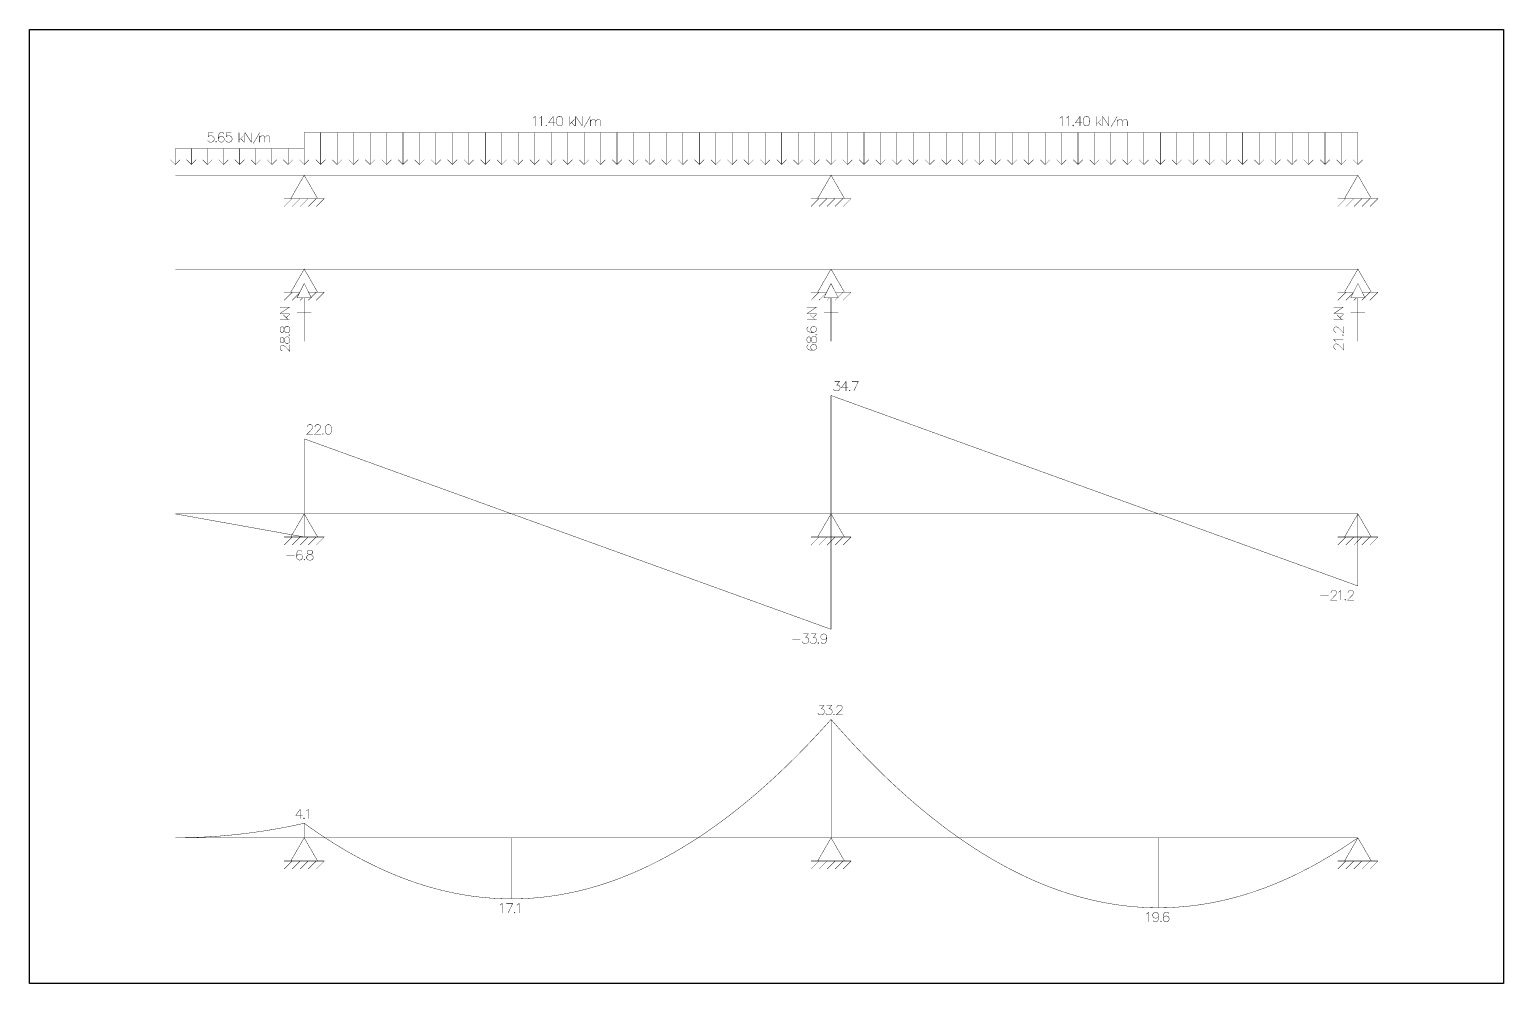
# Model space of a CAD drawing. Header units: millimetres. Extents: x 2055 to 57590, y -2429 to 7389.
# Drawn here: x 2055 to 17235, y -2429 to 7389 of the extents above; entities that cross this region are included whole.
import ezdxf

# ---------------------------------------------------------------- set-up
doc = ezdxf.new("R2010")
doc.units = ezdxf.units.MM
doc.layers.add('non plottare', color=7, linetype='Continuous', plot=False)

# ---------------------------------------------------------------- blocks, each defined once
blk = doc.blocks.new('trave caso 1')
at = {"linetype": 'Continuous', "const_width": 4}
for points in [[(4902.587994, 4467.297337), (4912.043823, 4472.025375), (4926.227566, 4486.209488), (4926.227566, 4386.920694)], [(4968.778797, 4467.297337), (4978.234625, 4472.025375), (4992.418369, 4486.209488), (4992.418369, 4386.920694)], [(5110.61623, 4486.209488), (5063.337086, 4420.016959), (5134.255803, 4420.016959)], [(5110.61623, 4486.209488), (5110.61623, 4386.920694)], [(5172.079118, 4486.209488), (5157.895375, 4481.48145), (5148.439546, 4467.297337), (5143.711632, 4443.657148), (5143.711632, 4429.473034), (5148.439546, 4405.832845), (5157.895375, 4391.648732), (5172.079118, 4386.920694), (5181.534947, 4386.920694), (5195.718691, 4391.648732), (5205.17452, 4405.832845), (5209.902434, 4429.473034), (5209.902434, 4443.657148), (5205.17452, 4467.297337), (5195.718691, 4481.48145), (5181.534947, 4486.209488), (5172.079118, 4486.209488)], [(5280.821151, 4486.209488), (5280.821151, 4386.920694)], [(5328.100296, 4453.113223), (5280.821151, 4405.832845)], [(5299.732809, 4424.744996), (5332.82821, 4386.920694)], [(5342.284039, 4486.209488), (5342.284039, 4386.920694)], [(5342.284039, 4486.209488), (5408.474841, 4386.920694)], [(5408.474841, 4486.209488), (5408.474841, 4386.920694)], [(5427.386499, 4372.73658), (5493.577302, 4486.209488)], [(5493.577302, 4453.113223), (5493.577302, 4386.920694)], [(5493.577302, 4434.201072), (5507.761045, 4448.385186), (5517.216874, 4453.113223), (5531.400617, 4453.113223), (5540.856446, 4448.385186), (5545.584361, 4434.201072), (5545.584361, 4386.920694)], [(5545.584361, 4434.201072), (5559.768104, 4448.385186), (5569.223933, 4453.113223), (5583.407677, 4453.113223), (5592.863506, 4448.385186), (5597.59142, 4434.201072), (5597.59142, 4386.920694)], [(10328.224142, 4467.297337), (10337.679971, 4472.025375), (10351.863714, 4486.209488), (10351.863714, 4386.920694)], [(10394.414945, 4467.297337), (10403.870774, 4472.025375), (10418.054517, 4486.209488), (10418.054517, 4386.920694)], [(10536.252378, 4486.209488), (10488.973234, 4420.016959), (10559.891951, 4420.016959)], [(10536.252378, 4486.209488), (10536.252378, 4386.920694)], [(10597.715266, 4486.209488), (10583.531523, 4481.48145), (10574.075694, 4467.297337), (10569.34778, 4443.657148), (10569.34778, 4429.473034), (10574.075694, 4405.832845), (10583.531523, 4391.648732), (10597.715266, 4386.920694), (10607.171095, 4386.920694), (10621.354839, 4391.648732), (10630.810668, 4405.832845), (10635.538582, 4429.473034), (10635.538582, 4443.657148), (10630.810668, 4467.297337), (10621.354839, 4481.48145), (10607.171095, 4486.209488), (10597.715266, 4486.209488)], [(10706.457299, 4486.209488), (10706.457299, 4386.920694)], [(10753.736444, 4453.113223), (10706.457299, 4405.832845)], [(10725.368957, 4424.744996), (10758.464358, 4386.920694)], [(10767.920187, 4486.209488), (10767.920187, 4386.920694)], [(10767.920187, 4486.209488), (10834.11099, 4386.920694)], [(10834.11099, 4486.209488), (10834.11099, 4386.920694)], [(10853.022647, 4372.73658), (10919.21345, 4486.209488)], [(10919.21345, 4453.113223), (10919.21345, 4386.920694)], [(10919.21345, 4434.201072), (10933.397193, 4448.385186), (10942.853022, 4453.113223), (10957.036766, 4453.113223), (10966.492594, 4448.385186), (10971.220509, 4434.201072), (10971.220509, 4386.920694)], [(10971.220509, 4434.201072), (10985.404252, 4448.385186), (10994.860081, 4453.113223), (11009.043825, 4453.113223), (11018.499654, 4448.385186), (11023.227568, 4434.201072), (11023.227568, 4386.920694)], [(1610.50877, 4319.276574), (1563.229626, 4319.276574), (1558.501711, 4276.724234), (1563.229626, 4281.452271), (1577.413369, 4286.180309), (1591.597113, 4286.180309), (1605.780856, 4281.452271), (1615.236685, 4271.996196), (1619.964599, 4257.812082), (1619.964599, 4248.356007), (1615.236685, 4234.171893), (1605.780856, 4224.715818), (1591.597113, 4219.98778), (1577.413369, 4219.98778), (1563.229626, 4224.715818), (1558.501711, 4229.443855), (1553.773797, 4238.899931)], [(1719.250803, 4305.09246), (1714.522889, 4314.548536), (1700.339145, 4319.276574), (1690.883316, 4319.276574), (1676.699573, 4314.548536), (1667.243744, 4300.364423), (1662.515829, 4276.724234), (1662.515829, 4253.084044), (1667.243744, 4234.171893), (1676.699573, 4224.715818), (1690.883316, 4219.98778), (1695.611231, 4219.98778), (1709.794974, 4224.715818), (1719.250803, 4234.171893), (1723.978717, 4248.356007), (1723.978717, 4253.084044), (1719.250803, 4267.268158), (1709.794974, 4276.724234), (1695.611231, 4281.452271), (1690.883316, 4281.452271), (1676.699573, 4276.724234), (1667.243744, 4267.268158), (1662.515829, 4253.084044)], [(1794.897434, 4319.276574), (1747.61829, 4319.276574), (1742.890375, 4276.724234), (1747.61829, 4281.452271), (1761.802033, 4286.180309), (1775.985777, 4286.180309), (1790.16952, 4281.452271), (1799.625349, 4271.996196), (1804.353263, 4257.812082), (1804.353263, 4248.356007), (1799.625349, 4234.171893), (1790.16952, 4224.715818), (1775.985777, 4219.98778), (1761.802033, 4219.98778), (1747.61829, 4224.715818), (1742.890375, 4229.443855), (1738.162461, 4238.899931)], [(1875.27198, 4319.276574), (1875.27198, 4219.98778)], [(1922.551125, 4286.180309), (1875.27198, 4238.899931)], [(1894.183638, 4257.812082), (1927.279039, 4219.98778)], [(1936.734868, 4319.276574), (1936.734868, 4219.98778)], [(1936.734868, 4319.276574), (2002.925671, 4219.98778)], [(2002.925671, 4319.276574), (2002.925671, 4219.98778)], [(2021.837329, 4205.803666), (2088.028131, 4319.276574)], [(2088.028131, 4286.180309), (2088.028131, 4219.98778)], [(2088.028131, 4267.268158), (2102.211874, 4281.452271), (2111.667703, 4286.180309), (2125.851447, 4286.180309), (2135.307276, 4281.452271), (2140.03519, 4267.268158), (2140.03519, 4219.98778)], [(2140.03519, 4267.268158), (2154.218934, 4281.452271), (2163.674762, 4286.180309), (2177.858506, 4286.180309), (2187.314335, 4281.452271), (2192.042249, 4267.268158), (2192.042249, 4219.98778)], [(2546.727462, 3989.765517), (2546.727462, 4320.728164)], [(2546.727462, 4320.728164), (7972.36361, 4320.728164)], [(2716.278592, 3989.765517), (2716.278592, 4320.728164)], [(2885.829721, 3989.765517), (2885.829721, 4320.728164)], [(3055.380851, 3989.765517), (3055.380851, 4320.728164)], [(3224.93198, 3989.765517), (3224.93198, 4320.728164)], [(3394.48311, 3989.765517), (3394.48311, 4320.728164)], [(3564.03424, 3989.765517), (3564.03424, 4320.728164)], [(3733.585369, 3989.765517), (3733.585369, 4320.728164)], [(3903.136499, 3989.765517), (3903.136499, 4320.728164)], [(4072.687629, 3989.765517), (4072.687629, 4320.728164)], [(4242.238758, 3989.765517), (4242.238758, 4320.728164)], [(4411.789888, 3989.765517), (4411.789888, 4320.728164)], [(4581.341017, 3989.765517), (4581.341017, 4320.728164)], [(4750.892147, 3989.765517), (4750.892147, 4320.728164)], [(4920.443277, 3989.765517), (4920.443277, 4320.728164)], [(5039.697513, 4396.37677), (5034.969599, 4391.648732), (5039.697513, 4386.920694), (5044.425428, 4391.648732), (5039.697513, 4396.37677)], [(5089.994406, 3989.765517), (5089.994406, 4320.728164)], [(5259.545536, 3989.765517), (5259.545536, 4320.728164)], [(5429.096666, 3989.765517), (5429.096666, 4320.728164)], [(5598.647795, 3989.765517), (5598.647795, 4320.728164)], [(5768.198925, 3989.765517), (5768.198925, 4320.728164)], [(5937.750054, 3989.765517), (5937.750054, 4320.728164)], [(6107.301184, 3989.765517), (6107.301184, 4320.728164)], [(6276.852314, 3989.765517), (6276.852314, 4320.728164)], [(6446.403443, 3989.765517), (6446.403443, 4320.728164)], [(6615.954573, 3989.765517), (6615.954573, 4320.728164)], [(6785.505703, 3989.765517), (6785.505703, 4320.728164)], [(6955.056832, 3989.765517), (6955.056832, 4320.728164)], [(7124.607962, 3989.765517), (7124.607962, 4320.728164)], [(7294.159091, 3989.765517), (7294.159091, 4320.728164)], [(7463.710221, 3989.765517), (7463.710221, 4320.728164)], [(7633.261351, 3989.765517), (7633.261351, 4320.728164)], [(7802.81248, 3989.765517), (7802.81248, 4320.728164)], [(7972.36361, 3989.765517), (7972.36361, 4320.728164)], [(7972.36361, 4320.728164), (13397.999758, 4320.728164)], [(7972.36361, 3989.765517), (7972.36361, 4320.728164)], [(8141.91474, 3989.765517), (8141.91474, 4320.728164)], [(8311.465869, 3989.765517), (8311.465869, 4320.728164)], [(8481.016999, 3989.765517), (8481.016999, 4320.728164)], [(8650.568128, 3989.765517), (8650.568128, 4320.728164)], [(8820.119258, 3989.765517), (8820.119258, 4320.728164)], [(8989.670388, 3989.765517), (8989.670388, 4320.728164)], [(9159.221517, 3989.765517), (9159.221517, 4320.728164)], [(9328.772647, 3989.765517), (9328.772647, 4320.728164)], [(9498.323777, 3989.765517), (9498.323777, 4320.728164)], [(9667.874906, 3989.765517), (9667.874906, 4320.728164)], [(9837.426036, 3989.765517), (9837.426036, 4320.728164)], [(10006.977165, 3989.765517), (10006.977165, 4320.728164)], [(10176.528295, 3989.765517), (10176.528295, 4320.728164)], [(10346.079425, 3989.765517), (10346.079425, 4320.728164)], [(10465.333662, 4396.37677), (10460.605747, 4391.648732), (10465.333662, 4386.920694), (10470.061576, 4391.648732), (10465.333662, 4396.37677)], [(10515.630554, 3989.765517), (10515.630554, 4320.728164)], [(10685.181684, 3989.765517), (10685.181684, 4320.728164)], [(10854.732814, 3989.765517), (10854.732814, 4320.728164)], [(11024.283943, 3989.765517), (11024.283943, 4320.728164)], [(11193.835073, 3989.765517), (11193.835073, 4320.728164)], [(11363.386202, 3989.765517), (11363.386202, 4320.728164)], [(11532.937332, 3989.765517), (11532.937332, 4320.728164)], [(11702.488462, 3989.765517), (11702.488462, 4320.728164)], [(11872.039591, 3989.765517), (11872.039591, 4320.728164)], [(12041.590721, 3989.765517), (12041.590721, 4320.728164)], [(12211.141851, 3989.765517), (12211.141851, 4320.728164)], [(12380.69298, 3989.765517), (12380.69298, 4320.728164)], [(12550.24411, 3989.765517), (12550.24411, 4320.728164)], [(12719.79524, 3989.765517), (12719.79524, 4320.728164)], [(12889.346369, 3989.765517), (12889.346369, 4320.728164)], [(13058.897499, 3989.765517), (13058.897499, 4320.728164)], [(13228.448628, 3989.765517), (13228.448628, 4320.728164)], [(13397.999758, 3989.765517), (13397.999758, 4320.728164)], [(1218.000242, 3989.765517), (1218.000242, 4153.79525)], [(2546.727462, 4153.79525), (1218.000242, 4153.79525)], [(1384.091144, 3989.765517), (1384.091144, 4153.79525)], [(1550.182047, 3989.765517), (1550.182047, 4153.79525)], [(1638.876257, 4229.443855), (1634.148343, 4224.715818), (1638.876257, 4219.98778), (1643.604172, 4224.715818), (1638.876257, 4229.443855)], [(1716.272949, 3989.765517), (1716.272949, 4153.79525)], [(1882.363852, 3989.765517), (1882.363852, 4153.79525)], [(2048.454754, 3989.765517), (2048.454754, 4153.79525)], [(2214.545657, 3989.765517), (2214.545657, 4153.79525)], [(2380.636559, 3989.765517), (2380.636559, 4153.79525)], [(2546.727462, 3989.765517), (2546.727462, 4153.79525)], [(1267.643344, 4039.409914), (1218.000242, 3989.765517), (1168.35714, 4039.409914)], [(1433.734246, 4039.409914), (1384.091144, 3989.765517), (1334.448043, 4039.409914)], [(1599.825149, 4039.409914), (1550.182047, 3989.765517), (1500.538945, 4039.409914)], [(1765.916051, 4039.409914), (1716.272949, 3989.765517), (1666.629848, 4039.409914)], [(1932.006954, 4039.409914), (1882.363852, 3989.765517), (1832.72075, 4039.409914)], [(2098.097856, 4039.409914), (2048.454754, 3989.765517), (1998.811653, 4039.409914)], [(2264.188759, 4039.409914), (2214.545657, 3989.765517), (2164.902555, 4039.409914)], [(2430.279661, 4039.409914), (2380.636559, 3989.765517), (2330.993458, 4039.409914)], [(2596.370564, 4039.409914), (2546.727462, 3989.765517), (2497.08436, 4039.409914)], [(2596.370564, 4039.409914), (2546.727462, 3989.765517), (2497.08436, 4039.409914)], [(2765.921693, 4039.409914), (2716.278592, 3989.765517), (2666.63549, 4039.409914)], [(2935.472823, 4039.409914), (2885.829721, 3989.765517), (2836.186619, 4039.409914)], [(3105.023953, 4039.409914), (3055.380851, 3989.765517), (3005.737749, 4039.409914)], [(3274.575082, 4039.409914), (3224.93198, 3989.765517), (3175.288879, 4039.409914)], [(3444.126212, 4039.409914), (3394.48311, 3989.765517), (3344.840008, 4039.409914)], [(3613.677342, 4039.409914), (3564.03424, 3989.765517), (3514.391138, 4039.409914)], [(3783.228471, 4039.409914), (3733.585369, 3989.765517), (3683.942267, 4039.409914)], [(3952.779601, 4039.409914), (3903.136499, 3989.765517), (3853.493397, 4039.409914)], [(4122.33073, 4039.409914), (4072.687629, 3989.765517), (4023.044527, 4039.409914)], [(4291.88186, 4039.409914), (4242.238758, 3989.765517), (4192.595656, 4039.409914)], [(4461.43299, 4039.409914), (4411.789888, 3989.765517), (4362.146786, 4039.409914)], [(4630.984119, 4039.409914), (4581.341017, 3989.765517), (4531.697916, 4039.409914)], [(4800.535249, 4039.409914), (4750.892147, 3989.765517), (4701.249045, 4039.409914)], [(4970.086379, 4039.409914), (4920.443277, 3989.765517), (4870.800175, 4039.409914)], [(5139.637508, 4039.409914), (5089.994406, 3989.765517), (5040.351304, 4039.409914)], [(5309.188638, 4039.409914), (5259.545536, 3989.765517), (5209.902434, 4039.409914)], [(5478.739767, 4039.409914), (5429.096666, 3989.765517), (5379.453564, 4039.409914)], [(5648.290897, 4039.409914), (5598.647795, 3989.765517), (5549.004693, 4039.409914)], [(5817.842027, 4039.409914), (5768.198925, 3989.765517), (5718.555823, 4039.409914)], [(5987.393156, 4039.409914), (5937.750054, 3989.765517), (5888.106953, 4039.409914)], [(6156.944286, 4039.409914), (6107.301184, 3989.765517), (6057.658082, 4039.409914)], [(6326.495416, 4039.409914), (6276.852314, 3989.765517), (6227.209212, 4039.409914)], [(6496.046545, 4039.409914), (6446.403443, 3989.765517), (6396.760341, 4039.409914)], [(6665.597675, 4039.409914), (6615.954573, 3989.765517), (6566.311471, 4039.409914)], [(6835.148804, 4039.409914), (6785.505703, 3989.765517), (6735.862601, 4039.409914)], [(7004.699934, 4039.409914), (6955.056832, 3989.765517), (6905.41373, 4039.409914)], [(7174.251064, 4039.409914), (7124.607962, 3989.765517), (7074.96486, 4039.409914)], [(7343.802193, 4039.409914), (7294.159091, 3989.765517), (7244.51599, 4039.409914)], [(7513.353323, 4039.409914), (7463.710221, 3989.765517), (7414.067119, 4039.409914)], [(7682.904453, 4039.409914), (7633.261351, 3989.765517), (7583.618249, 4039.409914)], [(7852.455582, 4039.409914), (7802.81248, 3989.765517), (7753.169378, 4039.409914)], [(8022.006712, 4039.409914), (7972.36361, 3989.765517), (7922.720508, 4039.409914)], [(8022.006712, 4039.409914), (7972.36361, 3989.765517), (7922.720508, 4039.409914)], [(8191.557841, 4039.409914), (8141.91474, 3989.765517), (8092.271638, 4039.409914)], [(8361.108971, 4039.409914), (8311.465869, 3989.765517), (8261.822767, 4039.409914)], [(8530.660101, 4039.409914), (8481.016999, 3989.765517), (8431.373897, 4039.409914)], [(8700.21123, 4039.409914), (8650.568128, 3989.765517), (8600.925027, 4039.409914)], [(8869.76236, 4039.409914), (8820.119258, 3989.765517), (8770.476156, 4039.409914)], [(9039.31349, 4039.409914), (8989.670388, 3989.765517), (8940.027286, 4039.409914)], [(9208.864619, 4039.409914), (9159.221517, 3989.765517), (9109.578415, 4039.409914)], [(9378.415749, 4039.409914), (9328.772647, 3989.765517), (9279.129545, 4039.409914)], [(9547.966878, 4039.409914), (9498.323777, 3989.765517), (9448.680675, 4039.409914)], [(9717.518008, 4039.409914), (9667.874906, 3989.765517), (9618.231804, 4039.409914)], [(9887.069138, 4039.409914), (9837.426036, 3989.765517), (9787.782934, 4039.409914)], [(10056.620267, 4039.409914), (10006.977165, 3989.765517), (9957.334064, 4039.409914)], [(10226.171397, 4039.409914), (10176.528295, 3989.765517), (10126.885193, 4039.409914)], [(10395.722527, 4039.409914), (10346.079425, 3989.765517), (10296.436323, 4039.409914)], [(10565.273656, 4039.409914), (10515.630554, 3989.765517), (10465.987453, 4039.409914)], [(10734.824786, 4039.409914), (10685.181684, 3989.765517), (10635.538582, 4039.409914)], [(10904.375915, 4039.409914), (10854.732814, 3989.765517), (10805.089712, 4039.409914)], [(11073.927045, 4039.409914), (11024.283943, 3989.765517), (10974.640841, 4039.409914)], [(11243.478175, 4039.409914), (11193.835073, 3989.765517), (11144.191971, 4039.409914)], [(11413.029304, 4039.409914), (11363.386202, 3989.765517), (11313.743101, 4039.409914)], [(11582.580434, 4039.409914), (11532.937332, 3989.765517), (11483.29423, 4039.409914)], [(11752.131564, 4039.409914), (11702.488462, 3989.765517), (11652.84536, 4039.409914)], [(11921.682693, 4039.409914), (11872.039591, 3989.765517), (11822.39649, 4039.409914)], [(12091.233823, 4039.409914), (12041.590721, 3989.765517), (11991.947619, 4039.409914)], [(12260.784952, 4039.409914), (12211.141851, 3989.765517), (12161.498749, 4039.409914)], [(12430.336082, 4039.409914), (12380.69298, 3989.765517), (12331.049878, 4039.409914)], [(12599.887212, 4039.409914), (12550.24411, 3989.765517), (12500.601008, 4039.409914)], [(12769.438341, 4039.409914), (12719.79524, 3989.765517), (12670.152138, 4039.409914)], [(12938.989471, 4039.409914), (12889.346369, 3989.765517), (12839.703267, 4039.409914)], [(13108.540601, 4039.409914), (13058.897499, 3989.765517), (13009.254397, 4039.409914)], [(13278.09173, 4039.409914), (13228.448628, 3989.765517), (13178.805527, 4039.409914)], [(13447.64286, 4039.409914), (13397.999758, 3989.765517), (13348.356656, 4039.409914)], [(2546.727462, 3879.444635), (1218.000242, 3879.444635)], [(2408.831336, 3640.593029), (2546.727462, 3879.444635), (2684.623588, 3640.593029)], [(2546.727462, 3879.444635), (7972.36361, 3879.444635)], [(7834.467484, 3640.593029), (7972.36361, 3879.444635), (8110.259736, 3640.593029)], [(7972.36361, 3879.444635), (13397.999758, 3879.444635)], [(13260.103632, 3640.593029), (13397.999758, 3879.444635), (13535.895884, 3640.593029)], [(2339.885341, 3640.593029), (2753.569583, 3640.593029)], [(2422.623844, 3640.593029), (2339.885341, 3557.852368)], [(2505.362347, 3640.593029), (2422.623844, 3557.852368)], [(2588.10085, 3640.593029), (2505.362347, 3557.852368)], [(2670.839353, 3640.593029), (2588.10085, 3557.852368)], [(2753.577857, 3640.593029), (2670.839353, 3557.852368)], [(7765.521489, 3640.593029), (8179.205731, 3640.593029)], [(7848.259992, 3640.593029), (7765.521489, 3557.852368)], [(7930.998495, 3640.593029), (7848.259992, 3557.852368)], [(8013.736998, 3640.593029), (7930.998495, 3557.852368)], [(8096.475502, 3640.593029), (8013.736998, 3557.852368)], [(8179.214005, 3640.593029), (8096.475502, 3557.852368)], [(13191.157637, 3640.593029), (13604.841879, 3640.593029)], [(13273.89614, 3640.593029), (13191.157637, 3557.852368)], [(13356.634643, 3640.593029), (13273.89614, 3557.852368)], [(13439.373146, 3640.593029), (13356.634643, 3557.852368)], [(13522.11165, 3640.593029), (13439.373146, 3557.852368)], [(13604.850153, 3640.593029), (13522.11165, 3557.852368)]]:
    blk.add_lwpolyline(points, dxfattribs=at)
blk = doc.blocks.new('reazioni caso 1')
at = {"linetype": 'Continuous', "const_width": 4}
for points in [[(2547, 3879), (1218, 3879)], [(2547, 3879), (1218, 3879)], [(1218, 3879), (1218, 3879)], [(2409, 3641), (2547, 3879), (2685, 3641)], [(2547, 3879), (7972, 3879)], [(2547, 3879), (7972, 3879)], [(2547, 3879), (2547, 3879)], [(7834, 3641), (7972, 3879), (8110, 3641)], [(7972, 3879), (13398, 3879)], [(7972, 3879), (13398, 3879)], [(7972, 3879), (7972, 3879)], [(13260, 3641), (13398, 3879), (13536, 3641)], [(13398, 3879), (13398, 3879)], [(2472, 3582), (2547, 3731), (2621, 3582), (2472, 3582)], [(7898, 3582), (7972, 3731), (8047, 3582), (7898, 3582)], [(13324, 3582), (13398, 3731), (13472, 3582), (13324, 3582)], [(2340, 3641), (2502, 3641)], [(2423, 3641), (2340, 3558)], [(2498, 3633), (2423, 3558)], [(2529, 3582), (2505, 3558)], [(2547, 3135), (2547, 3582)], [(2612, 3582), (2588, 3558)], [(2592, 3641), (2754, 3641)], [(2671, 3641), (2618, 3588)], [(2754, 3641), (2671, 3558)], [(7766, 3641), (7927, 3641)], [(7848, 3641), (7766, 3558)], [(7924, 3633), (7848, 3558)], [(7955, 3582), (7931, 3558)], [(7972, 3135), (7972, 3582)], [(8037, 3582), (8014, 3558)], [(8017, 3641), (8179, 3641)], [(8096, 3641), (8044, 3588)], [(8179, 3641), (8096, 3558)], [(13191, 3641), (13353, 3641)], [(13274, 3641), (13191, 3558)], [(13349, 3633), (13274, 3558)], [(13380, 3582), (13357, 3558)], [(13398, 3135), (13398, 3582)], [(13463, 3582), (13439, 3558)], [(13443, 3641), (13605, 3641)], [(13522, 3641), (13469, 3588)], [(13605, 3641), (13522, 3558)], [(2299, 3422), (2398, 3488)], [(2299, 3488), (2398, 3488)], [(2299, 3422), (2398, 3422)], [(2299, 3361), (2398, 3361)], [(2332, 3408), (2379, 3361)], [(2360, 3379), (2398, 3413)], [(2472, 3436), (2621, 3436)], [(7724, 3422), (7823, 3488)], [(7724, 3488), (7823, 3488)], [(7724, 3422), (7823, 3422)], [(7724, 3361), (7823, 3361)], [(7757, 3408), (7805, 3361)], [(7786, 3379), (7823, 3413)], [(7898, 3436), (8047, 3436)], [(13150, 3422), (13249, 3488)], [(13150, 3488), (13249, 3488)], [(13150, 3422), (13249, 3422)], [(13150, 3361), (13249, 3361)], [(13183, 3408), (13230, 3361)], [(13211, 3379), (13249, 3413)], [(13324, 3436), (13472, 3436)], [(2299, 3247), (2303, 3233), (2313, 3228), (2322, 3228), (2332, 3233), (2336, 3242), (2341, 3261), (2346, 3275), (2355, 3285), (2365, 3290), (2379, 3290), (2388, 3285), (2393, 3280), (2398, 3266), (2398, 3247), (2393, 3233), (2388, 3228), (2379, 3223), (2365, 3223), (2355, 3228), (2346, 3238), (2341, 3252), (2336, 3271), (2332, 3280), (2322, 3285), (2313, 3285), (2303, 3280), (2299, 3266), (2299, 3247)], [(2388, 3200), (2393, 3195), (2398, 3200), (2393, 3205), (2388, 3200)], [(7738, 3285), (7729, 3280), (7724, 3266), (7724, 3257), (7729, 3242), (7743, 3233), (7767, 3228), (7790, 3228), (7809, 3233), (7819, 3242), (7823, 3257), (7823, 3261), (7819, 3275), (7809, 3285), (7795, 3290), (7790, 3290), (7776, 3285), (7767, 3275), (7762, 3261), (7762, 3257), (7767, 3242), (7776, 3233), (7790, 3228)], [(7814, 3205), (7819, 3200), (7823, 3205), (7819, 3209), (7814, 3205)], [(13173, 3228), (13169, 3228), (13159, 3233), (13155, 3238), (13150, 3247), (13150, 3266), (13155, 3275), (13159, 3280), (13169, 3285), (13178, 3285), (13188, 3280), (13202, 3271), (13249, 3223), (13249, 3290)], [(13240, 3200), (13244, 3195), (13249, 3200), (13244, 3205), (13240, 3200)], [(2299, 3138), (2303, 3124), (2313, 3119), (2322, 3119), (2332, 3124), (2336, 3134), (2341, 3153), (2346, 3167), (2355, 3176), (2365, 3181), (2379, 3181), (2388, 3176), (2393, 3171), (2398, 3157), (2398, 3138), (2393, 3124), (2388, 3119), (2379, 3115), (2365, 3115), (2355, 3119), (2346, 3129), (2341, 3143), (2336, 3162), (2332, 3171), (2322, 3176), (2313, 3176), (2303, 3171), (2299, 3157), (2299, 3138)], [(2322, 3039), (2317, 3039), (2308, 3044), (2303, 3048), (2299, 3058), (2299, 3077), (2303, 3086), (2308, 3091), (2317, 3096), (2327, 3096), (2336, 3091), (2351, 3082), (2398, 3034), (2398, 3101)], [(7724, 3143), (7729, 3129), (7738, 3124), (7748, 3124), (7757, 3129), (7762, 3138), (7767, 3157), (7771, 3171), (7781, 3181), (7790, 3186), (7805, 3186), (7814, 3181), (7819, 3176), (7823, 3162), (7823, 3143), (7819, 3129), (7814, 3124), (7805, 3119), (7790, 3119), (7781, 3124), (7771, 3134), (7767, 3148), (7762, 3167), (7757, 3176), (7748, 3181), (7738, 3181), (7729, 3176), (7724, 3162), (7724, 3143)], [(7738, 3101), (7729, 3096), (7724, 3082), (7724, 3072), (7729, 3058), (7743, 3048), (7767, 3044), (7790, 3044), (7809, 3048), (7819, 3058), (7823, 3072), (7823, 3077), (7819, 3091), (7809, 3101), (7795, 3105), (7790, 3105), (7776, 3101), (7767, 3091), (7762, 3077), (7762, 3072), (7767, 3058), (7776, 3048), (7790, 3044)], [(13169, 3129), (13164, 3138), (13150, 3153), (13249, 3153)], [(13173, 3053), (13169, 3053), (13159, 3058), (13155, 3063), (13150, 3072), (13150, 3091), (13155, 3101), (13159, 3105), (13169, 3110), (13178, 3110), (13188, 3105), (13202, 3096), (13249, 3048), (13249, 3115)]]:
    blk.add_lwpolyline(points, dxfattribs=at)
blk = doc.blocks.new('taglio caso 1')
at = {"linetype": 'Continuous', "const_width": 4}
for points in [[(8008, 5243), (8060, 5243), (8032, 5205), (8046, 5205), (8056, 5201), (8060, 5196), (8065, 5182), (8065, 5172), (8060, 5158), (8051, 5149), (8037, 5144), (8022, 5144), (8008, 5149), (8004, 5153), (7999, 5163)], [(8126, 5243), (8079, 5177), (8150, 5177)], [(8126, 5243), (8126, 5144)], [(8188, 5243), (8254, 5243)], [(8254, 5243), (8207, 5144)], [(8164, 5153), (8160, 5149), (8164, 5144), (8169, 5149), (8164, 5153)], [(2578, 4773), (2578, 4778), (2583, 4787), (2587, 4792), (2597, 4797), (2616, 4797), (2625, 4792), (2630, 4787), (2635, 4778), (2635, 4768), (2630, 4759), (2620, 4745), (2573, 4697), (2639, 4697)], [(2658, 4773), (2658, 4778), (2663, 4787), (2668, 4792), (2677, 4797), (2696, 4797), (2706, 4792), (2710, 4787), (2715, 4778), (2715, 4768), (2710, 4759), (2701, 4745), (2654, 4697), (2720, 4697)], [(2739, 4707), (2734, 4702), (2739, 4697), (2743, 4702), (2739, 4707)], [(2791, 4797), (2777, 4792), (2767, 4778), (2762, 4754), (2762, 4740), (2767, 4716), (2777, 4702), (2791, 4697), (2800, 4697), (2814, 4702), (2824, 4716), (2829, 4740), (2829, 4754), (2824, 4778), (2814, 4792), (2800, 4797), (2791, 4797)], [(2547, 3879), (1218, 3879)], [(2409, 3641), (2547, 3879), (2685, 3641)], [(2547, 3879), (7972, 3879)], [(7834, 3641), (7972, 3879), (8110, 3641)], [(7972, 3879), (13398, 3879)], [(13260, 3641), (13398, 3879), (13536, 3641)], [(2340, 3641), (2754, 3641)], [(2423, 3641), (2340, 3558)], [(2505, 3641), (2423, 3558)], [(2525, 3488), (2520, 3498), (2506, 3503), (2497, 3503), (2483, 3498), (2473, 3484), (2468, 3460), (2468, 3436), (2473, 3417), (2483, 3408), (2497, 3403), (2502, 3403), (2516, 3408), (2525, 3417), (2530, 3432), (2530, 3436), (2525, 3451), (2516, 3460), (2502, 3465), (2497, 3465), (2483, 3460), (2473, 3451), (2468, 3436)], [(2588, 3641), (2505, 3558)], [(2596, 3503), (2582, 3498), (2577, 3488), (2577, 3479), (2582, 3469), (2591, 3465), (2610, 3460), (2624, 3455), (2634, 3446), (2639, 3436), (2639, 3422), (2634, 3413), (2629, 3408), (2615, 3403), (2596, 3403), (2582, 3408), (2577, 3413), (2572, 3422), (2572, 3436), (2577, 3446), (2587, 3455), (2601, 3460), (2620, 3465), (2629, 3469), (2634, 3479), (2634, 3488), (2629, 3498), (2615, 3503), (2596, 3503)], [(2671, 3641), (2588, 3558)], [(2754, 3641), (2671, 3558)], [(7766, 3641), (8179, 3641)], [(7848, 3641), (7766, 3558)], [(7931, 3641), (7848, 3558)], [(8014, 3641), (7931, 3558)], [(8096, 3641), (8014, 3558)], [(8179, 3641), (8096, 3558)], [(13191, 3641), (13605, 3641)], [(13274, 3641), (13191, 3558)], [(13357, 3641), (13274, 3558)], [(13439, 3641), (13357, 3558)], [(13522, 3641), (13439, 3558)], [(13605, 3641), (13522, 3558)], [(2364, 3446), (2450, 3446)], [(2549, 3413), (2544, 3408), (2549, 3403), (2554, 3408), (2549, 3413)], [(13121, 3067), (13121, 3072), (13126, 3081), (13130, 3086), (13140, 3091), (13159, 3091), (13168, 3086), (13173, 3081), (13178, 3072), (13178, 3062), (13173, 3053), (13163, 3039), (13116, 2991), (13182, 2991)], [(13197, 3072), (13206, 3076), (13220, 3091), (13220, 2991)], [(13296, 3067), (13296, 3072), (13301, 3081), (13305, 3086), (13315, 3091), (13334, 3091), (13343, 3086), (13348, 3081), (13353, 3072), (13353, 3062), (13348, 3053), (13338, 3039), (13291, 2991), (13357, 2991)], [(13012, 3034), (13097, 3034)], [(13268, 3001), (13263, 2996), (13268, 2991), (13272, 2996), (13268, 3001)], [(7572, 2587), (7657, 2587)], [(7686, 2644), (7738, 2644), (7709, 2606), (7724, 2606), (7733, 2602), (7738, 2597), (7743, 2583), (7743, 2573), (7738, 2559), (7728, 2550), (7714, 2545), (7700, 2545), (7686, 2550), (7681, 2554), (7676, 2564)], [(7766, 2644), (7818, 2644), (7790, 2606), (7804, 2606), (7814, 2602), (7818, 2597), (7823, 2583), (7823, 2573), (7818, 2559), (7809, 2550), (7795, 2545), (7780, 2545), (7766, 2550), (7761, 2554), (7757, 2564)], [(7927, 2611), (7922, 2597), (7913, 2587), (7899, 2583), (7894, 2583), (7880, 2587), (7870, 2597), (7866, 2611), (7866, 2616), (7870, 2630), (7880, 2639), (7894, 2644), (7899, 2644), (7913, 2639), (7922, 2630), (7927, 2611), (7927, 2587), (7922, 2564), (7913, 2550), (7899, 2545), (7889, 2545), (7875, 2550), (7870, 2559)], [(7842, 2554), (7837, 2550), (7842, 2545), (7847, 2550), (7842, 2554)]]:
    blk.add_lwpolyline(points, dxfattribs=at)
at = {"color": 170, "linetype": 'Continuous', "const_width": 4}
for points in [[(7972, 5097), (13398, 3137)], [(7972, 3879), (7972, 5097)], [(2547, 4651), (7972, 2691)], [(2547, 3879), (2547, 4651)], [(2547, 3641), (1218, 3879)], [(1218, 3879), (1218, 3879)], [(2547, 3879), (2547, 3641)], [(7972, 3879), (7972, 2691)], [(13398, 3879), (13398, 3137)]]:
    blk.add_lwpolyline(points, dxfattribs=at)
blk = doc.blocks.new('momento caso 1')
at = {"linetype": 'Continuous', "const_width": 4}
for points in [[(7847.073877, 5243.09993), (7899.080936, 5243.09993), (7870.713449, 5205.275627), (7884.897192, 5205.275627), (7894.353021, 5200.547589), (7899.080936, 5195.819552), (7903.80885, 5181.635438), (7903.80885, 5172.179363), (7899.080936, 5157.995249), (7889.625107, 5148.539173), (7875.441363, 5143.811136), (7861.25762, 5143.811136), (7847.073877, 5148.539173), (7842.345962, 5153.267211), (7837.618048, 5162.723287)], [(7927.448423, 5243.09993), (7979.455482, 5243.09993), (7951.087995, 5205.275627), (7965.271738, 5205.275627), (7974.727567, 5200.547589), (7979.455482, 5195.819552), (7984.183396, 5181.635438), (7984.183396, 5172.179363), (7979.455482, 5157.995249), (7969.999653, 5148.539173), (7955.815909, 5143.811136), (7941.632166, 5143.811136), (7927.448423, 5148.539173), (7922.720508, 5153.267211), (7917.992594, 5162.723287)], [(8031.462541, 5219.459741), (8031.462541, 5224.187779), (8036.190455, 5233.643854), (8040.91837, 5238.371892), (8050.374199, 5243.09993), (8069.285856, 5243.09993), (8078.741685, 5238.371892), (8083.4696, 5233.643854), (8088.197514, 5224.187779), (8088.197514, 5214.731703), (8083.4696, 5205.275627), (8074.013771, 5191.091514), (8026.734626, 5143.811136), (8092.925429, 5143.811136)], [(8003.095054, 5153.267211), (7998.36714, 5148.539173), (8003.095054, 5143.811136), (8007.822968, 5148.539173), (8003.095054, 5153.267211)], [(2506.540189, 4174.326138), (2459.261044, 4108.133608), (2530.179761, 4108.133608)], [(2506.540189, 4174.326138), (2506.540189, 4075.037343)], [(2568.003077, 4155.413986), (2577.458906, 4160.142024), (2591.642649, 4174.326138), (2591.642649, 4075.037343)], [(2544.363505, 4084.493419), (2539.63559, 4079.765381), (2544.363505, 4075.037343), (2549.091419, 4079.765381), (2544.363505, 4084.493419)], [(2546.727462, 3879.444635), (1218.000242, 3879.444635)], [(2408.831336, 3640.593029), (2546.727462, 3879.444635), (2684.623588, 3640.593029)], [(2546.727462, 3879.444635), (7972.36361, 3879.444635)], [(7834.467484, 3640.593029), (7972.36361, 3879.444635), (8110.259736, 3640.593029)], [(7972.36361, 3879.444635), (13397.999758, 3879.444635)], [(13260.103632, 3640.593029), (13397.999758, 3879.444635), (13535.895884, 3640.593029)], [(2339.885341, 3640.593029), (2753.569583, 3640.593029)], [(2422.623844, 3640.593029), (2339.885341, 3557.852368)], [(2505.362347, 3640.593029), (2422.623844, 3557.852368)], [(2588.10085, 3640.593029), (2505.362347, 3557.852368)], [(2670.839353, 3640.593029), (2588.10085, 3557.852368)], [(2753.577857, 3640.593029), (2670.839353, 3557.852368)], [(7765.521489, 3640.593029), (8179.205731, 3640.593029)], [(7848.259992, 3640.593029), (7765.521489, 3557.852368)], [(7930.998495, 3640.593029), (7848.259992, 3557.852368)], [(8013.736998, 3640.593029), (7930.998495, 3557.852368)], [(8096.475502, 3640.593029), (8013.736998, 3557.852368)], [(8179.214005, 3640.593029), (8096.475502, 3557.852368)], [(13191.157637, 3640.593029), (13604.841879, 3640.593029)], [(13273.89614, 3640.593029), (13191.157637, 3557.852368)], [(13356.634643, 3640.593029), (13273.89614, 3557.852368)], [(13439.373146, 3640.593029), (13356.634643, 3557.852368)], [(13522.11165, 3640.593029), (13439.373146, 3557.852368)], [(13604.850153, 3640.593029), (13522.11165, 3557.852368)], [(4561.575504, 3185.625696), (4571.031333, 3190.353733), (4585.215076, 3204.537847), (4585.215076, 3105.249053)], [(4627.766306, 3204.537847), (4693.957109, 3204.537847)], [(4693.957109, 3204.537847), (4646.677964, 3105.249053)], [(4736.508339, 3185.625696), (4745.964168, 3190.353733), (4760.147911, 3204.537847), (4760.147911, 3105.249053)], [(4712.868766, 3114.705128), (4708.140852, 3109.977091), (4712.868766, 3105.249053), (4717.596681, 3109.977091), (4712.868766, 3114.705128)], [(11217.937208, 3094.003214), (11227.393037, 3098.731251), (11241.576781, 3112.915365), (11241.576781, 3013.626571)], [(11345.590899, 3079.8191), (11340.862984, 3065.634987), (11331.407155, 3056.178911), (11317.223412, 3051.450873), (11312.495497, 3051.450873), (11298.311754, 3056.178911), (11288.855925, 3065.634987), (11284.128011, 3079.8191), (11284.128011, 3084.547138), (11288.855925, 3098.731251), (11298.311754, 3108.187327), (11312.495497, 3112.915365), (11317.223412, 3112.915365), (11331.407155, 3108.187327), (11340.862984, 3098.731251), (11345.590899, 3079.8191), (11345.590899, 3056.178911), (11340.862984, 3032.538722), (11331.407155, 3018.354609), (11317.223412, 3013.626571), (11307.767583, 3013.626571), (11293.58384, 3018.354609), (11288.855925, 3027.810684)], [(11449.605017, 3098.731251), (11444.877102, 3108.187327), (11430.693359, 3112.915365), (11421.23753, 3112.915365), (11407.053787, 3108.187327), (11397.597958, 3094.003214), (11392.870043, 3070.363025), (11392.870043, 3046.722835), (11397.597958, 3027.810684), (11407.053787, 3018.354609), (11421.23753, 3013.626571), (11425.965445, 3013.626571), (11440.149188, 3018.354609), (11449.605017, 3027.810684), (11454.332931, 3041.994798), (11454.332931, 3046.722835), (11449.605017, 3060.906949), (11440.149188, 3070.363025), (11425.965445, 3075.091062), (11421.23753, 3075.091062), (11407.053787, 3070.363025), (11397.597958, 3060.906949), (11392.870043, 3046.722835)], [(11369.230471, 3023.082646), (11364.502557, 3018.354609), (11369.230471, 3013.626571), (11373.958386, 3018.354609), (11369.230471, 3023.082646)]]:
    blk.add_lwpolyline(points, dxfattribs=at)
at = {"color": 170, "linetype": 'Continuous', "const_width": 4}
for points in [[(2546.727462, 4028.702573), (2572.080902, 4010.342074), (2597.434342, 3992.20087), (2622.787782, 3974.278958), (2648.141222, 3956.576341), (2673.494662, 3939.093017), (2698.848102, 3921.828987), (2724.201542, 3904.78425), (2749.554981, 3887.958807), (2774.908421, 3871.352657), (2800.261861, 3854.965801), (2825.615301, 3838.798239), (2850.968741, 3822.84997), (2876.322181, 3807.120995), (2901.675621, 3791.611313), (2927.029061, 3776.320925), (2952.382501, 3761.249831), (2977.735941, 3746.39803), (3003.089381, 3731.765523), (3028.442821, 3717.352309), (3053.796261, 3703.158389), (3079.149701, 3689.183763), (3104.503141, 3675.42843), (3129.856581, 3661.892391), (3155.210021, 3648.575646), (3180.563461, 3635.478194), (3205.9169, 3622.600035), (3231.27034, 3609.941171), (3256.62378, 3597.501599), (3281.97722, 3585.281322), (3307.33066, 3573.280338), (3332.6841, 3561.498647), (3358.03754, 3549.936251), (3383.39098, 3538.593148), (3408.74442, 3527.469338), (3434.09786, 3516.564822), (3459.4513, 3505.8796), (3484.80474, 3495.413671), (3510.15818, 3485.167036), (3535.51162, 3475.139694), (3560.86506, 3465.331646), (3586.2185, 3455.742892), (3611.57194, 3446.373431), (3636.92538, 3437.223264), (3662.278819, 3428.29239), (3687.632259, 3419.58081), (3712.985699, 3411.088524), (3738.339139, 3402.815531), (3763.692579, 3394.761832), (3789.046019, 3386.927427), (3814.399459, 3379.312315), (3839.752899, 3371.916496), (3865.106339, 3364.739972), (3890.459779, 3357.78274), (3915.813219, 3351.044803), (3941.166659, 3344.526159), (3966.520099, 3338.226809), (3991.873539, 3332.146752), (4017.226979, 3326.285989), (4042.580419, 3320.644519), (4067.933859, 3315.222343), (4093.287299, 3310.019461), (4118.640738, 3305.035872), (4143.994178, 3300.271577), (4169.347618, 3295.726575), (4194.701058, 3291.400867), (4220.054498, 3287.294453), (4245.407938, 3283.407332), (4270.761378, 3279.739505), (4296.114818, 3276.290972), (4321.468258, 3273.061732), (4346.821698, 3270.051785), (4372.175138, 3267.261132), (4397.528578, 3264.689773), (4422.882018, 3262.337708), (4448.235458, 3260.204936), (4473.588898, 3258.291457), (4498.942338, 3256.597273), (4524.295778, 3255.122382), (4549.649218, 3253.866784), (4575.002657, 3252.83048), (4600.356097, 3252.01347), (4625.709537, 3251.415753), (4651.062977, 3251.03733), (4676.416417, 3250.8782), (4701.769857, 3250.938364), (4727.123297, 3251.217822), (4752.476737, 3251.716573), (4777.830177, 3252.434618), (4803.183617, 3253.371957), (4828.537057, 3254.528589), (4853.890497, 3255.904514), (4879.243937, 3257.499734), (4904.597377, 3259.314246), (4929.950817, 3261.348053), (4955.304257, 3263.601153), (4980.657697, 3266.073547), (5006.011137, 3268.765234), (5031.364576, 3271.676215), (5056.718016, 3274.806489), (5082.071456, 3278.156057), (5107.424896, 3281.724919), (5132.778336, 3285.513074), (5158.131776, 3289.520523), (5183.485216, 3293.747265), (5208.838656, 3298.193301), (5234.192096, 3302.858631), (5259.545536, 3307.743254), (5284.898976, 3312.847171), (5310.252416, 3318.170382), (5335.605856, 3323.712886), (5360.959296, 3329.474683), (5386.312736, 3335.455775), (5411.666176, 3341.656159), (5437.019616, 3348.075838), (5462.373055, 3354.71481), (5487.726495, 3361.573076), (5513.079935, 3368.650635), (5538.433375, 3375.947488), (5563.786815, 3383.463634), (5589.140255, 3391.199074), (5614.493695, 3399.153808), (5639.847135, 3407.327835), (5665.200575, 3415.721156), (5690.554015, 3424.333771), (5715.907455, 3433.165679), (5741.260895, 3442.21688), (5766.614335, 3451.487376), (5791.967775, 3460.977164), (5817.321215, 3470.686247), (5842.674655, 3480.614623), (5868.028095, 3490.762293), (5893.381535, 3501.129256), (5918.734974, 3511.715513), (5944.088414, 3522.521063), (5969.441854, 3533.545907), (5994.795294, 3544.790045), (6020.148734, 3556.253476), (6045.502174, 3567.936201), (6070.855614, 3579.838219), (6096.209054, 3591.959532), (6121.562494, 3604.300137), (6146.915934, 3616.860036), (6172.269374, 3629.639229), (6197.622814, 3642.637716), (6222.976254, 3655.855496), (6248.329694, 3669.29257), (6273.683134, 3682.948937), (6299.036574, 3696.824598), (6324.390014, 3710.919552), (6349.743454, 3725.2338), (6375.096893, 3739.767342), (6400.450333, 3754.520177), (6425.803773, 3769.492306), (6451.157213, 3784.683728), (6476.510653, 3800.094445), (6501.864093, 3815.724454), (6527.217533, 3831.573757), (6552.570973, 3847.642354), (6577.924413, 3863.930245), (6603.277853, 3880.437429), (6628.631293, 3897.163907), (6653.984733, 3914.109678), (6679.338173, 3931.274743), (6704.691613, 3948.659101), (6730.045053, 3966.262753), (6755.398493, 3984.085699), (6780.751933, 4002.127938), (6806.105373, 4020.389471), (6831.458812, 4038.870298), (6856.812252, 4057.570418), (6882.165692, 4076.489831), (6907.519132, 4095.628539), (6932.872572, 4114.986539), (6958.226012, 4134.563834), (6983.579452, 4154.360422), (7008.932892, 4174.376304), (7034.286332, 4194.611479), (7059.639772, 4215.065948), (7084.993212, 4235.73971), (7110.346652, 4256.632766), (7135.700092, 4277.745116), (7161.053532, 4299.076759), (7186.406972, 4320.627696), (7211.760412, 4342.397927), (7237.113852, 4364.387451), (7262.467292, 4386.596268), (7287.820731, 4409.02438), (7313.174171, 4431.671785), (7338.527611, 4454.538483), (7363.881051, 4477.624475), (7389.234491, 4500.929761), (7414.587931, 4524.45434), (7439.941371, 4548.198213), (7465.294811, 4572.161379), (7490.648251, 4596.343839), (7516.001691, 4620.745593), (7541.355131, 4645.36664), (7566.708571, 4670.206981), (7592.062011, 4695.266616), (7617.415451, 4720.545544), (7642.768891, 4746.043766), (7668.122331, 4771.761281), (7693.475771, 4797.69809), (7718.829211, 4823.854192), (7744.18265, 4850.229588), (7769.53609, 4876.824278), (7794.88953, 4903.638261), (7820.24297, 4930.671538), (7845.59641, 4957.924109), (7870.94985, 4985.395973), (7896.30329, 5013.08713), (7921.65673, 5040.997582), (7947.01017, 5069.127327), (7972.36361, 5097.476365)], [(7972.36361, 5097.476365), (7997.71705, 5068.42986), (8023.07049, 5039.602648), (8048.42393, 5010.994729), (8073.77737, 4982.606105), (8099.13081, 4954.436774), (8124.48425, 4926.486736), (8149.83769, 4898.755992), (8175.19113, 4871.244542), (8200.544569, 4843.952385), (8225.898009, 4816.879522), (8251.251449, 4790.025953), (8276.604889, 4763.391677), (8301.958329, 4736.976695), (8327.311769, 4710.781006), (8352.665209, 4684.804611), (8378.018649, 4659.047509), (8403.372089, 4633.509701), (8428.725529, 4608.191187), (8454.078969, 4583.091967), (8479.432409, 4558.212039), (8504.785849, 4533.551406), (8530.139289, 4509.110066), (8555.492729, 4484.88802), (8580.846169, 4460.885267), (8606.199609, 4437.101808), (8631.553049, 4413.537643), (8656.906488, 4390.192771), (8682.259928, 4367.067192), (8707.613368, 4344.160908), (8732.966808, 4321.473917), (8758.320248, 4299.006219), (8783.673688, 4276.757815), (8809.027128, 4254.728705), (8834.380568, 4232.918888), (8859.734008, 4211.328365), (8885.087448, 4189.957136), (8910.440888, 4168.8052), (8935.794328, 4147.872558), (8961.147768, 4127.159209), (8986.501208, 4106.665154), (9011.854648, 4086.390392), (9037.208088, 4066.334925), (9062.561528, 4046.49875), (9087.914968, 4026.88187), (9113.268407, 4007.484283), (9138.621847, 3988.305989), (9163.975287, 3969.346989), (9189.328727, 3950.607283), (9214.682167, 3932.08687), (9240.035607, 3913.785751), (9265.389047, 3895.703926), (9290.742487, 3877.841394), (9316.095927, 3860.198156), (9341.449367, 3842.774211), (9366.802807, 3825.56956), (9392.156247, 3808.584202), (9417.509687, 3791.818139), (9442.863127, 3775.271368), (9468.216567, 3758.943892), (9493.570007, 3742.835709), (9518.923447, 3726.946819), (9544.276886, 3711.277223), (9569.630326, 3695.826921), (9594.983766, 3680.595912), (9620.337206, 3665.584197), (9645.690646, 3650.791776), (9671.044086, 3636.218648), (9696.397526, 3621.864814), (9721.750966, 3607.730273), (9747.104406, 3593.815026), (9772.457846, 3580.119072), (9797.811286, 3566.642413), (9823.164726, 3553.385046), (9848.518166, 3540.346974), (9873.871606, 3527.528195), (9899.225046, 3514.928709), (9924.578486, 3502.548517), (9949.931926, 3490.387619), (9975.285366, 3478.446014), (10000.638805, 3466.723703), (10025.992245, 3455.220686), (10051.345685, 3443.936962), (10076.699125, 3432.872532), (10102.052565, 3422.027395), (10127.406005, 3411.401552), (10152.759445, 3400.995002), (10178.112885, 3390.807747), (10203.466325, 3380.839784), (10228.819765, 3371.091116), (10254.173205, 3361.561741), (10279.526645, 3352.251659), (10304.880085, 3343.160871), (10330.233525, 3334.289377), (10355.586965, 3325.637176), (10380.940405, 3317.204269), (10406.293845, 3308.990656), (10431.647285, 3300.996336), (10457.000724, 3293.22131), (10482.354164, 3285.665577), (10507.707604, 3278.329138), (10533.061044, 3271.211993), (10558.414484, 3264.314141), (10583.767924, 3257.635582), (10609.121364, 3251.176318), (10634.474804, 3244.936347), (10659.828244, 3238.915669), (10685.181684, 3233.114285), (10710.535124, 3227.532195), (10735.888564, 3222.169398), (10761.242004, 3217.025895), (10786.595444, 3212.101686), (10811.948884, 3207.39677), (10837.302324, 3202.911148), (10862.655764, 3198.644819), (10888.009204, 3194.597784), (10913.362643, 3190.770043), (10938.716083, 3187.161595), (10964.069523, 3183.772441), (10989.422963, 3180.60258), (11014.776403, 3177.652013), (11040.129843, 3174.920739), (11065.483283, 3172.40876), (11090.836723, 3170.116073), (11116.190163, 3168.042681), (11141.543603, 3166.188582), (11166.897043, 3164.553776), (11192.250483, 3163.138264), (11217.603923, 3161.942046), (11242.957363, 3160.965121), (11268.310803, 3160.20749), (11293.664243, 3159.669153), (11319.017683, 3159.350109), (11344.371123, 3159.250359), (11369.724562, 3159.369902), (11395.078002, 3159.708739), (11420.431442, 3160.26687), (11445.784882, 3161.044294), (11471.138322, 3162.041012), (11496.491762, 3163.257023), (11521.845202, 3164.692328), (11547.198642, 3166.346926), (11572.552082, 3168.220819), (11597.905522, 3170.314004), (11623.258962, 3172.626484), (11648.612402, 3175.158257), (11673.965842, 3177.909323), (11699.319282, 3180.879683), (11724.672722, 3184.069337), (11750.026162, 3187.478284), (11775.379602, 3191.106525), (11800.733042, 3194.95406), (11826.086481, 3199.020888), (11851.439921, 3203.30701), (11876.793361, 3207.812425), (11902.146801, 3212.537134), (11927.500241, 3217.481137), (11952.853681, 3222.644433), (11978.207121, 3228.027023), (12003.560561, 3233.628906), (12028.914001, 3239.450083), (12054.267441, 3245.490553), (12079.620881, 3251.750318), (12104.974321, 3258.229375), (12130.327761, 3264.927727), (12155.681201, 3271.845372), (12181.034641, 3278.98231), (12206.388081, 3286.338542), (12231.741521, 3293.914068), (12257.094961, 3301.708888), (12282.4484, 3309.723001), (12307.80184, 3317.956407), (12333.15528, 3326.409107), (12358.50872, 3335.081101), (12383.86216, 3343.972388), (12409.2156, 3353.082969), (12434.56904, 3362.412844), (12459.92248, 3371.962012), (12485.27592, 3381.730474), (12510.62936, 3391.718229), (12535.9828, 3401.925278), (12561.33624, 3412.351621), (12586.68968, 3422.997257), (12612.04312, 3433.862187), (12637.39656, 3444.94641), (12662.75, 3456.249927), (12688.10344, 3467.772737), (12713.45688, 3479.514842), (12738.810319, 3491.476239), (12764.163759, 3503.656931), (12789.517199, 3516.056916), (12814.870639, 3528.676194), (12840.224079, 3541.514766), (12865.577519, 3554.572632), (12890.930959, 3567.849792), (12916.284399, 3581.346245), (12941.637839, 3595.061991), (12966.991279, 3608.997031), (12992.344719, 3623.151365), (13017.698159, 3637.524992), (13043.051599, 3652.117913), (13068.405039, 3666.930128), (13093.758479, 3681.961636), (13119.111919, 3697.212438), (13144.465359, 3712.682533), (13169.818799, 3728.371922), (13195.172238, 3744.280605), (13220.525678, 3760.408581), (13245.879118, 3776.755851), (13271.232558, 3793.322414), (13296.585998, 3810.108271), (13321.939438, 3827.113422), (13347.292878, 3844.337866), (13372.646318, 3861.781604), (13397.999758, 3879.444635)], [(7972.36361, 3879.444635), (7972.36361, 5097.476365)], [(2546.727462, 4028.702573), (2521.657137, 4023.123333), (2496.586812, 4017.650365), (2471.516487, 4012.283668), (2446.446162, 4007.023243), (2421.375837, 4001.869088), (2396.305512, 3996.821205), (2371.235188, 3991.879593), (2346.164863, 3987.044252), (2321.094538, 3982.315182), (2296.024213, 3977.692384), (2270.953888, 3973.175857), (2245.883563, 3968.765601), (2220.813238, 3964.461616), (2195.742913, 3960.263903), (2170.672588, 3956.172461), (2145.602263, 3952.18729), (2120.531939, 3948.30839), (2095.461614, 3944.535761), (2070.391289, 3940.869404), (2045.320964, 3937.309318), (2020.250639, 3933.855503), (1995.180314, 3930.507959), (1970.109989, 3927.266687), (1945.039664, 3924.131686), (1919.969339, 3921.102956), (1894.899014, 3918.180497), (1869.82869, 3915.36431), (1844.758365, 3912.654393), (1819.68804, 3910.050748), (1794.617715, 3907.553374), (1769.54739, 3905.162272), (1744.477065, 3902.87744), (1719.40674, 3900.69888), (1694.336415, 3898.626591), (1669.26609, 3896.660574), (1644.195765, 3894.800827), (1619.12544, 3893.047352), (1594.055116, 3891.400148), (1568.984791, 3889.859215), (1543.914466, 3888.424554), (1518.844141, 3887.096163), (1493.773816, 3885.874044), (1468.703491, 3884.758196), (1443.633166, 3883.74862), (1418.562841, 3882.845314), (1393.492516, 3882.04828), (1368.422191, 3881.357517), (1343.351867, 3880.773025), (1318.281542, 3880.294805), (1293.211217, 3879.922855), (1268.140892, 3879.657177), (1243.070567, 3879.497771), (1218.000242, 3879.444635)], [(2546.727462, 3879.444635), (2546.727462, 4028.702573)], [(1218.000242, 3879.444635), (1218.000242, 3879.444635)], [(1218.000242, 3879.444635), (1218.000242, 3879.444635)], [(4682.137322, 3879.444635), (4682.137322, 3250.872617)], [(11343.226942, 3879.444635), (11343.226942, 3159.250135)], [(13397.999758, 3879.444635), (13397.999758, 3879.444635)]]:
    blk.add_lwpolyline(points, dxfattribs=at)

msp = doc.modelspace()

# ---------------------------------------------------------------- linework, layer by layer
at = {"layer": 'non plottare'}
msp.add_lwpolyline([(2055, 7389), (17235, 7389), (17235, -2429), (2055, -2429)], close=True, dxfattribs=at)

# ---------------------------------------------------------------- block references
for name, p in [('trave caso 1', (2337, 2009)), ('reazioni caso 1', (2337, 1044)), ('taglio caso 1', (2337, -1475)), ('momento caso 1', (2337, -4809))]:
    msp.add_blockref(name, p)

doc.saveas('drawing.dxf')
